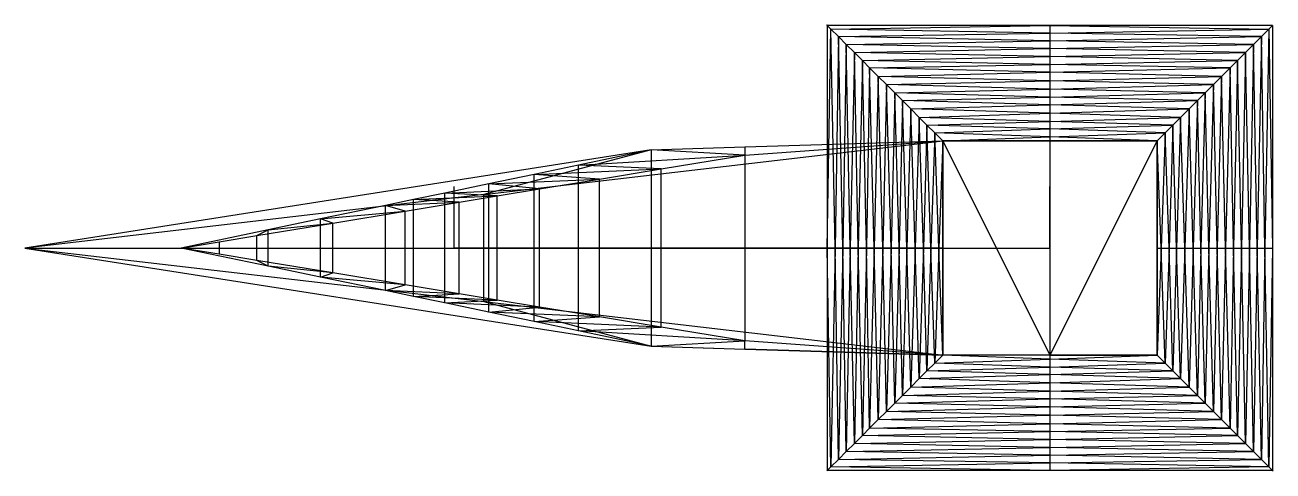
# Model space of a CAD drawing. Header units: metres. Extents: x -25 to 7, y -5 to 968.
# Drawn here: x -16.69 to 3.63, y 716.37 to 723.63 of the extents above; entities that cross this region are included whole.
import ezdxf

# ---------------------------------------------------------------- set-up
doc = ezdxf.new("R2010")
doc.units = ezdxf.units.M

msp = doc.modelspace()

# ---------------------------------------------------------------- linework, layer by layer
at = {"layer": 'tower_g_body'}
for p, q in [((-3.625, 723.625), (-3.632, 723.632, -0.184)), ((0, 723.625), (-3.625, 723.625)), ((-3.625, 723.625), (-3.625, 720)), ((-3.566, 723.566, 1.495), (-3.625, 723.625)), ((-3.566, 723.566, 1.495), (0, 723.625)), ((0, 723.625), (0, 723.499, 3.201)), ((0, 723.625), (3.566, 723.566, 1.495)), ((3.625, 723.625), (0, 723.625)), ((3.566, 723.566, 1.495), (3.625, 723.625)), ((3.625, 723.625), (3.625, 720)), ((-3.625, 720), (-3.566, 723.566, 1.495)), ((0, 723.499, 3.201), (-3.566, 723.566, 1.495)), ((-3.499, 720, 3.201), (-3.566, 723.566, 1.495)), ((-3.566, 723.566, 1.495), (-3.442, 723.442, 4.628)), ((-3.442, 723.442, 4.628), (-3.499, 720, 3.201)), ((-3.442, 723.442, 4.628), (0, 723.499, 3.201)), ((0, 723.372, 6.402), (-3.442, 723.442, 4.628)), ((-3.372, 720, 6.402), (-3.442, 723.442, 4.628)), ((-3.442, 723.442, 4.628), (-3.316, 723.316, 7.832)), ((0, 723.499, 3.201), (3.566, 723.566, 1.495)), ((0, 723.499, 3.201), (0, 723.372, 6.402)), ((3.442, 723.442, 4.628), (0, 723.499, 3.201)), ((0, 723.372, 6.402), (3.442, 723.442, 4.628)), ((3.316, 723.316, 7.832), (3.442, 723.442, 4.628)), ((3.442, 723.442, 4.628), (3.372, 720, 6.402)), ((3.566, 723.566, 1.495), (3.442, 723.442, 4.628)), ((3.499, 720, 3.201), (3.442, 723.442, 4.628)), ((3.566, 723.566, 1.495), (3.499, 720, 3.201)), ((3.566, 723.566, 1.495), (3.625, 720)), ((-3.316, 723.316, 7.832), (-3.372, 720, 6.402)), ((-3.316, 723.316, 7.832), (0, 723.372, 6.402)), ((0, 723.25, 9.506), (-3.316, 723.316, 7.832)), ((-3.316, 723.316, 7.832), (-3.184, 723.184, 11.178)), ((-3.25, 720, 9.506), (-3.316, 723.316, 7.832)), ((-3.184, 723.184, 11.178), (-3.25, 720, 9.506)), ((-3.184, 723.184, 11.178), (0, 723.25, 9.506)), ((0, 723.121, 12.781), (-3.184, 723.184, 11.178)), ((-3.184, 723.184, 11.178), (-3.051, 723.051, 14.552)), ((-3.121, 720, 12.781), (-3.184, 723.184, 11.178)), ((0, 723.372, 6.402), (0, 723.25, 9.506)), ((3.316, 723.316, 7.832), (0, 723.372, 6.402)), ((0, 723.25, 9.506), (3.316, 723.316, 7.832)), ((3.184, 723.184, 11.178), (0, 723.25, 9.506)), ((0, 723.25, 9.506), (0, 723.121, 12.781)), ((0, 723.121, 12.781), (3.184, 723.184, 11.178)), ((3.051, 723.051, 14.552), (3.184, 723.184, 11.178)), ((3.184, 723.184, 11.178), (3.121, 720, 12.781)), ((3.316, 723.316, 7.832), (3.184, 723.184, 11.178)), ((3.25, 720, 9.506), (3.184, 723.184, 11.178)), ((3.316, 723.316, 7.832), (3.25, 720, 9.506)), ((3.372, 720, 6.402), (3.316, 723.316, 7.832)), ((-3.051, 723.051, 14.552), (-3.121, 720, 12.781)), ((-3.051, 723.051, 14.552), (0, 723.121, 12.781)), ((0, 722.988, 16.159), (-3.051, 723.051, 14.552)), ((-2.988, 720, 16.159), (-3.051, 723.051, 14.552)), ((-3.051, 723.051, 14.552), (-2.936, 722.936, 17.454)), ((-2.936, 722.936, 17.454), (0, 722.988, 16.159)), ((0, 723.121, 12.781), (0, 722.988, 16.159)), ((3.051, 723.051, 14.552), (0, 723.121, 12.781)), ((0, 722.988, 16.159), (3.051, 723.051, 14.552)), ((0, 722.988, 16.159), (0, 722.861, 19.365)), ((2.936, 722.936, 17.454), (0, 722.988, 16.159)), ((2.936, 722.936, 17.454), (3.051, 723.051, 14.552)), ((3.051, 723.051, 14.552), (2.988, 720, 16.159)), ((3.121, 720, 12.781), (3.051, 723.051, 14.552)), ((-2.936, 722.936, 17.454), (-2.988, 720, 16.159)), ((0, 722.861, 19.365), (-2.936, 722.936, 17.454)), ((-2.861, 720, 19.365), (-2.936, 722.936, 17.454)), ((-2.936, 722.936, 17.454), (-2.794, 722.794, 21.069)), ((-2.794, 722.794, 21.069), (-2.861, 720, 19.365)), ((-2.794, 722.794, 21.069), (0, 722.861, 19.365)), ((0, 722.722, 22.894), (-2.794, 722.794, 21.069)), ((-2.794, 722.794, 21.069), (-2.663, 722.663, 24.379)), ((-2.722, 720, 22.894), (-2.794, 722.794, 21.069)), ((0, 722.861, 19.365), (2.936, 722.936, 17.454)), ((0, 722.861, 19.365), (0, 722.722, 22.894)), ((2.794, 722.794, 21.069), (0, 722.861, 19.365)), ((0, 722.722, 22.894), (2.794, 722.794, 21.069)), ((2.663, 722.663, 24.379), (2.794, 722.794, 21.069)), ((2.794, 722.794, 21.069), (2.722, 720, 22.894)), ((2.794, 722.794, 21.069), (2.936, 722.936, 17.454)), ((2.861, 720, 19.365), (2.794, 722.794, 21.069)), ((2.936, 722.936, 17.454), (2.861, 720, 19.365)), ((2.988, 720, 16.159), (2.936, 722.936, 17.454)), ((-2.663, 722.663, 24.379), (-2.722, 720, 22.894)), ((-2.663, 722.663, 24.379), (0, 722.722, 22.894)), ((0, 722.585, 26.377), (-2.663, 722.663, 24.379)), ((-2.585, 720, 26.377), (-2.663, 722.663, 24.379)), ((-2.663, 722.663, 24.379), (-2.526, 722.526, 27.868)), ((-2.526, 722.526, 27.868), (0, 722.585, 26.377)), ((0, 722.722, 22.894), (0, 722.585, 26.377)), ((2.663, 722.663, 24.379), (0, 722.722, 22.894)), ((0, 722.585, 26.377), (2.663, 722.663, 24.379)), ((0, 722.585, 26.377), (0, 722.456, 29.645)), ((2.526, 722.526, 27.868), (0, 722.585, 26.377)), ((2.663, 722.663, 24.379), (2.526, 722.526, 27.868)), ((2.663, 722.663, 24.379), (2.585, 720, 26.377)), ((2.722, 720, 22.894), (2.663, 722.663, 24.379)), ((-2.526, 722.526, 27.868), (-2.585, 720, 26.377)), ((0, 722.456, 29.645), (-2.526, 722.526, 27.868)), ((-2.456, 720, 29.645), (-2.526, 722.526, 27.868)), ((-2.526, 722.526, 27.868), (-2.401, 722.401, 31.032)), ((-2.401, 722.401, 31.032), (-2.456, 720, 29.645)), ((-2.401, 722.401, 31.032), (0, 722.456, 29.645)), ((0, 722.331, 32.816), (-2.401, 722.401, 31.032)), ((-2.401, 722.401, 31.032), (-2.267, 722.267, 34.428)), ((-2.331, 720, 32.816), (-2.401, 722.401, 31.032)), ((0, 722.456, 29.645), (2.526, 722.526, 27.868)), ((0, 722.456, 29.645), (0, 722.331, 32.816)), ((2.401, 722.401, 31.032), (0, 722.456, 29.645)), ((0, 722.331, 32.816), (2.401, 722.401, 31.032)), ((2.267, 722.267, 34.428), (2.401, 722.401, 31.032)), ((2.401, 722.401, 31.032), (2.331, 720, 32.816)), ((2.401, 722.401, 31.032), (2.526, 722.526, 27.868)), ((2.456, 720, 29.645), (2.401, 722.401, 31.032)), ((2.526, 722.526, 27.868), (2.456, 720, 29.645)), ((2.585, 720, 26.377), (2.526, 722.526, 27.868)), ((-2.267, 722.267, 34.428), (-2.331, 720, 32.816)), ((-2.267, 722.267, 34.428), (0, 722.331, 32.816)), ((0, 722.194, 36.273), (-2.267, 722.267, 34.428)), ((-2.267, 722.267, 34.428), (-2.127, 722.127, 37.98)), ((-2.194, 720, 36.273), (-2.267, 722.267, 34.428)), ((-2.127, 722.127, 37.98), (0, 722.194, 36.273)), ((0, 722.331, 32.816), (0, 722.194, 36.273)), ((2.267, 722.267, 34.428), (0, 722.331, 32.816)), ((0, 722.194, 36.273), (2.267, 722.267, 34.428)), ((0, 722.194, 36.273), (0, 722.06, 39.666)), ((2.127, 722.127, 37.98), (0, 722.194, 36.273)), ((2.127, 722.127, 37.98), (2.267, 722.267, 34.428)), ((2.267, 722.267, 34.428), (2.194, 720, 36.273)), ((2.331, 720, 32.816), (2.267, 722.267, 34.428)), ((-2.127, 722.127, 37.98), (-2.194, 720, 36.273)), ((0, 722.06, 39.666), (-2.127, 722.127, 37.98)), ((-2.127, 722.127, 37.98), (-2.002, 722.002, 41.155)), ((-2.06, 720, 39.666), (-2.127, 722.127, 37.98)), ((-2.002, 722.002, 41.155), (-2.06, 720, 39.666)), ((-2.002, 722.002, 41.155), (0, 722.06, 39.666)), ((0, 721.939, 42.744), (-2.002, 722.002, 41.155)), ((-1.939, 720, 42.744), (-2.002, 722.002, 41.155)), ((-2.002, 722.002, 41.155), (-1.876, 721.876, 44.327)), ((0, 722.06, 39.666), (2.127, 722.127, 37.98)), ((0, 722.06, 39.666), (0, 721.939, 42.744)), ((2.002, 722.002, 41.155), (0, 722.06, 39.666)), ((0, 721.939, 42.744), (2.002, 722.002, 41.155)), ((1.876, 721.876, 44.327), (2.002, 722.002, 41.155)), ((2.002, 722.002, 41.155), (1.939, 720, 42.744)), ((2.002, 722.002, 41.155), (2.127, 722.127, 37.98)), ((2.06, 720, 39.666), (2.002, 722.002, 41.155)), ((2.127, 722.127, 37.98), (2.06, 720, 39.666)), ((2.194, 720, 36.273), (2.127, 722.127, 37.98)), ((-1.876, 721.876, 44.327), (-1.939, 720, 42.744)), ((-1.876, 721.876, 44.327), (0, 721.939, 42.744)), ((0, 721.81, 46.01), (-1.876, 721.876, 44.327)), ((-1.81, 720, 46.01), (-1.876, 721.876, 44.327)), ((-1.876, 721.876, 44.327), (-1.746, 721.746, 47.625)), ((-1.746, 721.746, 47.625), (0, 721.81, 46.01)), ((0, 721.939, 42.744), (0, 721.81, 46.01)), ((1.876, 721.876, 44.327), (0, 721.939, 42.744)), ((0, 721.81, 46.01), (1.876, 721.876, 44.327)), ((0, 721.81, 46.01), (0, 721.746, 47.625)), ((1.746, 721.746, 47.625), (0, 721.81, 46.01)), ((1.746, 721.746, 47.625), (1.876, 721.876, 44.327)), ((1.876, 721.876, 44.327), (1.81, 720, 46.01)), ((1.939, 720, 42.744), (1.876, 721.876, 44.327)), ((-1.746, 721.746, 47.625), (-1.81, 720, 46.01)), ((-1.746, 721.746, 50.997), (0, 721.746, 50.184)), ((0, 721.746, 47.625), (-1.746, 721.746, 47.625)), ((-1.746, 721.746, 50.997), (-1.746, 721.746, 47.625)), ((-1.746, 721.746, 47.625), (-1.746, 720, 47.625)), ((-1.746, 718.254, 50.997), (-1.746, 721.746, 50.997)), ((-1.746, 721.746, 50.997), (0, 718.254, 50.184)), ((0, 721.746, 50.184), (-1.746, 721.746, 47.625)), ((0, 721.746, 50.184), (1.746, 721.746, 50.997)), ((1.746, 721.746, 47.625), (0, 721.746, 47.625)), ((1.746, 721.746, 50.997), (0, 718.254, 50.184)), ((0, 721.746, 50.184), (1.746, 721.746, 47.625)), ((0, 721.746, 50.184), (0, 718.254, 50.184)), ((1.81, 720, 46.01), (1.746, 721.746, 47.625)), ((1.746, 721.746, 47.625), (1.746, 720, 47.625)), ((1.746, 721.746, 50.997), (1.746, 721.746, 47.625)), ((1.746, 718.254, 50.997), (1.746, 721.746, 50.997)), ((-3.625, 720), (-3.625, 716.375)), ((-3.625, 720), (-3.499, 720, 3.201)), ((-3.566, 716.434, 1.495), (-3.625, 720)), ((-3.499, 720, 3.201), (-3.566, 716.434, 1.495)), ((-3.442, 716.558, 4.628), (-3.499, 720, 3.201)), ((-3.499, 720, 3.201), (-3.372, 720, 6.402)), ((-3.372, 720, 6.402), (-3.442, 716.558, 4.628)), ((-3.316, 716.684, 7.832), (-3.372, 720, 6.402)), ((-3.372, 720, 6.402), (-3.25, 720, 9.506)), ((-3.25, 720, 9.506), (-3.316, 716.684, 7.832)), ((-3.184, 716.816, 11.178), (-3.25, 720, 9.506)), ((-3.25, 720, 9.506), (-3.121, 720, 12.781)), ((-3.121, 720, 12.781), (-3.184, 716.816, 11.178)), ((-3.121, 720, 12.781), (-2.988, 720, 16.159)), ((-3.051, 716.949, 14.552), (-3.121, 720, 12.781)), ((-2.988, 720, 16.159), (-3.051, 716.949, 14.552)), ((-2.936, 717.064, 17.454), (-2.988, 720, 16.159)), ((-2.988, 720, 16.159), (-2.861, 720, 19.365)), ((-2.861, 720, 19.365), (-2.936, 717.064, 17.454)), ((-2.861, 720, 19.365), (-2.722, 720, 22.894)), ((-2.794, 717.206, 21.069), (-2.861, 720, 19.365)), ((-2.722, 720, 22.894), (-2.794, 717.206, 21.069)), ((-2.722, 720, 22.894), (-2.585, 720, 26.377)), ((-2.663, 717.337, 24.379), (-2.722, 720, 22.894)), ((-2.585, 720, 26.377), (-2.663, 717.337, 24.379)), ((-2.526, 717.474, 27.868), (-2.585, 720, 26.377)), ((-2.585, 720, 26.377), (-2.456, 720, 29.645)), ((-2.456, 720, 29.645), (-2.526, 717.474, 27.868)), ((-2.456, 720, 29.645), (-2.331, 720, 32.816)), ((-2.401, 717.599, 31.032), (-2.456, 720, 29.645)), ((-2.331, 720, 32.816), (-2.401, 717.599, 31.032)), ((-2.331, 720, 32.816), (-2.194, 720, 36.273)), ((-2.267, 717.733, 34.428), (-2.331, 720, 32.816)), ((-2.194, 720, 36.273), (-2.267, 717.733, 34.428)), ((-2.127, 717.873, 37.98), (-2.194, 720, 36.273)), ((-2.194, 720, 36.273), (-2.06, 720, 39.666)), ((-2.06, 720, 39.666), (-2.127, 717.873, 37.98)), ((-2.06, 720, 39.666), (-1.939, 720, 42.744)), ((-2.002, 717.998, 41.155), (-2.06, 720, 39.666)), ((-1.939, 720, 42.744), (-2.002, 717.998, 41.155)), ((-1.939, 720, 42.744), (-1.81, 720, 46.01)), ((-1.876, 718.124, 44.327), (-1.939, 720, 42.744)), ((-1.81, 720, 46.01), (-1.876, 718.124, 44.327)), ((-1.81, 720, 46.01), (-1.746, 720, 47.625)), ((-1.746, 718.254, 47.625), (-1.81, 720, 46.01)), ((-1.746, 720, 47.625), (-1.746, 718.254, 47.625)), ((1.81, 720, 46.01), (1.746, 718.254, 47.625)), ((1.746, 720, 47.625), (1.81, 720, 46.01)), ((1.746, 720, 47.625), (1.746, 718.254, 47.625)), ((1.876, 718.124, 44.327), (1.81, 720, 46.01)), ((1.81, 720, 46.01), (1.939, 720, 42.744)), ((1.939, 720, 42.744), (1.876, 718.124, 44.327)), ((2.002, 717.998, 41.155), (1.939, 720, 42.744)), ((1.939, 720, 42.744), (2.06, 720, 39.666)), ((2.06, 720, 39.666), (2.002, 717.998, 41.155)), ((2.127, 717.873, 37.98), (2.06, 720, 39.666)), ((2.06, 720, 39.666), (2.194, 720, 36.273)), ((2.194, 720, 36.273), (2.127, 717.873, 37.98)), ((2.267, 717.733, 34.428), (2.194, 720, 36.273)), ((2.194, 720, 36.273), (2.331, 720, 32.816)), ((2.331, 720, 32.816), (2.267, 717.733, 34.428)), ((2.401, 717.599, 31.032), (2.331, 720, 32.816)), ((2.331, 720, 32.816), (2.456, 720, 29.645)), ((2.456, 720, 29.645), (2.401, 717.599, 31.032)), ((2.526, 717.474, 27.868), (2.456, 720, 29.645)), ((2.456, 720, 29.645), (2.585, 720, 26.377)), ((2.585, 720, 26.377), (2.526, 717.474, 27.868)), ((2.663, 717.337, 24.379), (2.585, 720, 26.377)), ((2.585, 720, 26.377), (2.722, 720, 22.894)), ((2.722, 720, 22.894), (2.663, 717.337, 24.379)), ((2.794, 717.206, 21.069), (2.722, 720, 22.894)), ((2.722, 720, 22.894), (2.861, 720, 19.365)), ((2.861, 720, 19.365), (2.794, 717.206, 21.069)), ((2.936, 717.064, 17.454), (2.861, 720, 19.365)), ((2.861, 720, 19.365), (2.988, 720, 16.159)), ((2.988, 720, 16.159), (2.936, 717.064, 17.454)), ((3.051, 716.949, 14.552), (2.988, 720, 16.159)), ((2.988, 720, 16.159), (3.121, 720, 12.781)), ((3.121, 720, 12.781), (3.051, 716.949, 14.552)), ((3.184, 716.816, 11.178), (3.121, 720, 12.781)), ((3.121, 720, 12.781), (3.25, 720, 9.506)), ((3.25, 720, 9.506), (3.184, 716.816, 11.178)), ((3.316, 716.684, 7.832), (3.25, 720, 9.506)), ((3.25, 720, 9.506), (3.372, 720, 6.402)), ((3.372, 720, 6.402), (3.316, 716.684, 7.832)), ((3.442, 716.558, 4.628), (3.372, 720, 6.402)), ((3.372, 720, 6.402), (3.499, 720, 3.201)), ((3.499, 720, 3.201), (3.442, 716.558, 4.628)), ((3.566, 716.434, 1.495), (3.499, 720, 3.201)), ((3.499, 720, 3.201), (3.625, 720)), ((3.625, 720), (3.566, 716.434, 1.495)), ((3.625, 720), (3.625, 716.375)), ((-1.876, 718.124, 44.327), (-2.002, 717.998, 41.155)), ((-1.746, 718.254, 47.625), (-1.876, 718.124, 44.327)), ((-1.876, 718.124, 44.327), (0, 718.19, 46.01)), ((0, 718.061, 42.744), (-1.876, 718.124, 44.327)), ((0, 718.254, 50.184), (-1.746, 718.254, 50.997)), ((0, 718.19, 46.01), (-1.746, 718.254, 47.625)), ((0, 718.254, 47.625), (-1.746, 718.254, 47.625)), ((-1.746, 718.254, 50.997), (-1.746, 718.254, 47.625)), ((0, 718.254, 50.184), (-1.746, 718.254, 47.625)), ((1.746, 718.254, 50.997), (0, 718.254, 50.184)), ((1.746, 718.254, 47.625), (0, 718.254, 47.625)), ((0, 718.254, 47.625), (0, 718.19, 46.01)), ((0, 718.19, 46.01), (1.746, 718.254, 47.625)), ((0, 718.254, 50.184), (1.746, 718.254, 47.625)), ((1.876, 718.124, 44.327), (0, 718.19, 46.01)), ((0, 718.19, 46.01), (0, 718.061, 42.744)), ((0, 718.061, 42.744), (1.876, 718.124, 44.327)), ((1.746, 718.254, 47.625), (1.876, 718.124, 44.327)), ((1.746, 718.254, 50.997), (1.746, 718.254, 47.625)), ((1.876, 718.124, 44.327), (2.002, 717.998, 41.155)), ((-2.002, 717.998, 41.155), (-2.127, 717.873, 37.98)), ((-2.127, 717.873, 37.98), (0, 717.94, 39.666)), ((-2.002, 717.998, 41.155), (0, 718.061, 42.744)), ((0, 717.94, 39.666), (-2.002, 717.998, 41.155)), ((2.002, 717.998, 41.155), (0, 718.061, 42.744)), ((0, 718.061, 42.744), (0, 717.94, 39.666)), ((0, 717.94, 39.666), (2.002, 717.998, 41.155)), ((2.127, 717.873, 37.98), (0, 717.94, 39.666)), ((0, 717.94, 39.666), (0, 717.806, 36.273)), ((2.002, 717.998, 41.155), (2.127, 717.873, 37.98)), ((-2.267, 717.733, 34.428), (-2.401, 717.599, 31.032)), ((-2.127, 717.873, 37.98), (-2.267, 717.733, 34.428)), ((-2.267, 717.733, 34.428), (0, 717.806, 36.273)), ((0, 717.669, 32.816), (-2.267, 717.733, 34.428)), ((0, 717.806, 36.273), (-2.127, 717.873, 37.98)), ((0, 717.806, 36.273), (2.127, 717.873, 37.98)), ((2.267, 717.733, 34.428), (0, 717.806, 36.273)), ((0, 717.806, 36.273), (0, 717.669, 32.816)), ((0, 717.669, 32.816), (2.267, 717.733, 34.428)), ((2.127, 717.873, 37.98), (2.267, 717.733, 34.428)), ((2.267, 717.733, 34.428), (2.401, 717.599, 31.032)), ((-2.401, 717.599, 31.032), (-2.526, 717.474, 27.868)), ((-2.526, 717.474, 27.868), (0, 717.544, 29.645)), ((-2.401, 717.599, 31.032), (0, 717.669, 32.816)), ((0, 717.544, 29.645), (-2.401, 717.599, 31.032)), ((2.401, 717.599, 31.032), (0, 717.669, 32.816)), ((0, 717.669, 32.816), (0, 717.544, 29.645)), ((0, 717.544, 29.645), (2.401, 717.599, 31.032)), ((2.526, 717.474, 27.868), (0, 717.544, 29.645)), ((0, 717.544, 29.645), (0, 717.415, 26.377)), ((2.401, 717.599, 31.032), (2.526, 717.474, 27.868)), ((-2.663, 717.337, 24.379), (-2.794, 717.206, 21.069)), ((-2.526, 717.474, 27.868), (-2.663, 717.337, 24.379)), ((-2.663, 717.337, 24.379), (0, 717.415, 26.377)), ((0, 717.278, 22.894), (-2.663, 717.337, 24.379)), ((0, 717.415, 26.377), (-2.526, 717.474, 27.868)), ((0, 717.415, 26.377), (2.526, 717.474, 27.868)), ((2.663, 717.337, 24.379), (0, 717.415, 26.377)), ((0, 717.415, 26.377), (0, 717.278, 22.894)), ((0, 717.278, 22.894), (2.663, 717.337, 24.379)), ((2.526, 717.474, 27.868), (2.663, 717.337, 24.379)), ((2.663, 717.337, 24.379), (2.794, 717.206, 21.069)), ((-2.794, 717.206, 21.069), (-2.936, 717.064, 17.454)), ((-2.936, 717.064, 17.454), (0, 717.139, 19.365)), ((-2.794, 717.206, 21.069), (0, 717.278, 22.894)), ((0, 717.139, 19.365), (-2.794, 717.206, 21.069)), ((2.794, 717.206, 21.069), (0, 717.278, 22.894)), ((0, 717.278, 22.894), (0, 717.139, 19.365)), ((0, 717.139, 19.365), (2.794, 717.206, 21.069)), ((2.936, 717.064, 17.454), (0, 717.139, 19.365)), ((0, 717.139, 19.365), (0, 717.012, 16.159)), ((2.794, 717.206, 21.069), (2.936, 717.064, 17.454)), ((-3.051, 716.949, 14.552), (-3.184, 716.816, 11.178)), ((-2.936, 717.064, 17.454), (-3.051, 716.949, 14.552)), ((-3.051, 716.949, 14.552), (0, 717.012, 16.159)), ((0, 716.879, 12.781), (-3.051, 716.949, 14.552)), ((0, 717.012, 16.159), (-2.936, 717.064, 17.454)), ((0, 717.012, 16.159), (2.936, 717.064, 17.454)), ((3.051, 716.949, 14.552), (0, 717.012, 16.159)), ((0, 717.012, 16.159), (0, 716.879, 12.781)), ((0, 716.879, 12.781), (3.051, 716.949, 14.552)), ((2.936, 717.064, 17.454), (3.051, 716.949, 14.552)), ((3.051, 716.949, 14.552), (3.184, 716.816, 11.178)), ((-3.316, 716.684, 7.832), (-3.442, 716.558, 4.628)), ((-3.184, 716.816, 11.178), (-3.316, 716.684, 7.832)), ((-3.316, 716.684, 7.832), (0, 716.75, 9.506)), ((0, 716.628, 6.402), (-3.316, 716.684, 7.832)), ((-3.184, 716.816, 11.178), (0, 716.879, 12.781)), ((0, 716.75, 9.506), (-3.184, 716.816, 11.178)), ((3.184, 716.816, 11.178), (0, 716.879, 12.781)), ((0, 716.879, 12.781), (0, 716.75, 9.506)), ((0, 716.75, 9.506), (3.184, 716.816, 11.178)), ((3.316, 716.684, 7.832), (0, 716.75, 9.506)), ((0, 716.75, 9.506), (0, 716.628, 6.402)), ((0, 716.628, 6.402), (3.316, 716.684, 7.832)), ((3.184, 716.816, 11.178), (3.316, 716.684, 7.832)), ((3.316, 716.684, 7.832), (3.442, 716.558, 4.628)), ((-3.442, 716.558, 4.628), (-3.566, 716.434, 1.495)), ((-3.566, 716.434, 1.495), (0, 716.501, 3.201)), ((-3.442, 716.558, 4.628), (0, 716.628, 6.402)), ((0, 716.501, 3.201), (-3.442, 716.558, 4.628)), ((3.442, 716.558, 4.628), (0, 716.628, 6.402)), ((0, 716.628, 6.402), (0, 716.501, 3.201)), ((0, 716.501, 3.201), (3.442, 716.558, 4.628)), ((3.566, 716.434, 1.495), (0, 716.501, 3.201)), ((0, 716.501, 3.201), (0, 716.375)), ((3.442, 716.558, 4.628), (3.566, 716.434, 1.495)), ((-3.625, 716.375), (-3.632, 716.368, -0.184)), ((-3.566, 716.434, 1.495), (-3.625, 716.375)), ((0, 716.375), (-3.625, 716.375)), ((0, 716.375), (-3.566, 716.434, 1.495)), ((3.566, 716.434, 1.495), (0, 716.375)), ((3.625, 716.375), (0, 716.375)), ((3.625, 716.375), (3.566, 716.434, 1.495)), ((3.625, 716.375), (3.632, 716.368, -0.184))]:
    msp.add_line(p, q, dxfattribs=at)
at = {"layer": 'tower_g_cables'}
for p, q in [((-9.706, 721, 40.641), (-9.706, 720, 40.641)), ((0, 720, 59.434), (0, 721, 59.434)), ((-16.687, 720, 47.625), (-9.706, 720, 40.641)), ((-14.145, 720, 69.807), (0, 720, 59.434)), ((-1.746, 720, 47.625), (-9.706, 720, 40.641))]:
    msp.add_line(p, q, dxfattribs=at)
at = {"layer": 'tower_g_cross'}
for p, q in [((-6.492, 721.597, 50.184), (-16.687, 720, 47.625)), ((-9.217, 720.873, 47.625), (-1.746, 721.746, 47.625)), ((-6.492, 721.597, 50.184), (-9.217, 720.873, 47.625)), ((-6.492, 721.597, 50.184), (-7.673, 721.35, 53.213)), ((-6.492, 721.597, 50.184), (-4.968, 721.645, 49.362)), ((-4.968, 721.512, 52.498), (-6.492, 721.597, 50.184)), ((-6.492, 721.597, 50.184), (-6.492, 718.519, 50.184)), ((-4.968, 721.512, 52.498), (-1.746, 721.746, 50.997)), ((-4.968, 721.645, 49.362), (-1.746, 721.746, 47.625)), ((-4.968, 721.645, 49.362), (-1.746, 721.746, 50.997)), ((-4.968, 721.645, 49.362), (-4.968, 721.512, 52.498)), ((-1.746, 721.746, 47.625), (-1.746, 721.746, 50.997)), ((-1.746, 721.746, 50.997), (-1.746, 718.254, 50.997)), ((-1.746, 721.746, 47.625), (-1.746, 720, 47.625)), ((-7.673, 721.35, 53.213), (-4.968, 721.512, 52.498)), ((-6.33, 721.287, 55.067), (-4.968, 721.512, 52.498)), ((-4.968, 721.512, 52.498), (-4.968, 718.519, 52.498)), ((-8.396, 721.199, 55.067), (-9.133, 721.046, 56.955)), ((-7.673, 721.35, 53.213), (-8.396, 721.199, 55.067)), ((-8.396, 721.199, 55.067), (-6.33, 721.287, 55.067)), ((-7.331, 721.123, 56.955), (-8.396, 721.199, 55.067)), ((-8.396, 718.801, 55.067), (-8.396, 721.199, 55.067)), ((-6.33, 721.287, 55.067), (-7.673, 721.35, 53.213)), ((-7.673, 718.65, 53.213), (-7.673, 721.35, 53.213)), ((-7.331, 721.123, 56.955), (-6.33, 721.287, 55.067)), ((-6.33, 718.713, 55.067), (-6.33, 721.287, 55.067)), ((-9.133, 721.046, 56.955), (-9.853, 720.895, 58.803)), ((-9.853, 720.895, 58.803), (-8.31, 720.961, 58.803)), ((-9.133, 721.046, 56.955), (-7.331, 721.123, 56.955)), ((-8.31, 720.961, 58.803), (-9.133, 721.046, 56.955)), ((-9.133, 718.954, 56.955), (-9.133, 721.046, 56.955)), ((-8.999, 720.848, 60.101), (-8.31, 720.961, 58.803)), ((-8.31, 720.961, 58.803), (-7.331, 721.123, 56.955)), ((-8.31, 719.039, 58.803), (-8.31, 720.961, 58.803)), ((-7.331, 718.877, 56.955), (-7.331, 721.123, 56.955)), ((-9.217, 720.873, 47.625), (-16.687, 720, 47.625)), ((-10.36, 720.79, 60.101), (-10.817, 720.694, 61.274)), ((-10.817, 720.694, 61.274), (-9.62, 720.745, 61.274)), ((-10.496, 720.601, 62.925), (-9.62, 720.745, 61.274)), ((-9.853, 720.895, 58.803), (-10.36, 720.79, 60.101)), ((-10.36, 720.79, 60.101), (-8.999, 720.848, 60.101)), ((-9.62, 720.745, 61.274), (-10.36, 720.79, 60.101)), ((-10.36, 719.21, 60.101), (-10.36, 720.79, 60.101)), ((-8.999, 720.848, 60.101), (-9.853, 720.895, 58.803)), ((-9.853, 719.105, 58.803), (-9.853, 720.895, 58.803)), ((-9.62, 720.745, 61.274), (-8.999, 720.848, 60.101)), ((-9.62, 719.255, 61.274), (-9.62, 720.745, 61.274)), ((-9.217, 719.127, 47.625), (-9.217, 720.873, 47.625)), ((-8.999, 719.152, 60.101), (-8.999, 720.848, 60.101)), ((-10.817, 720.694, 61.274), (-11.874, 720.474, 63.984)), ((-11.874, 720.474, 63.984), (-10.496, 720.601, 62.925)), ((-11.677, 720.406, 65.153), (-10.496, 720.601, 62.925)), ((-10.496, 720.601, 62.925), (-10.817, 720.694, 61.274)), ((-10.817, 719.306, 61.274), (-10.817, 720.694, 61.274)), ((-10.496, 719.399, 62.925), (-10.496, 720.601, 62.925)), ((-12.911, 720.203, 67.48), (-11.677, 720.406, 65.153)), ((-11.874, 720.474, 63.984), (-12.726, 720.296, 66.17)), ((-12.726, 720.296, 66.17), (-11.677, 720.406, 65.153)), ((-11.677, 720.406, 65.153), (-11.874, 720.474, 63.984)), ((-11.874, 719.526, 63.984), (-11.874, 720.474, 63.984)), ((-11.677, 719.594, 65.153), (-11.677, 720.406, 65.153)), ((-12.726, 720.296, 66.17), (-14.145, 720, 69.807)), ((-13.528, 720.102, 68.643), (-12.911, 720.203, 67.48)), ((-12.911, 720.203, 67.48), (-12.726, 720.296, 66.17)), ((-12.911, 719.797, 67.48), (-12.911, 720.203, 67.48)), ((-12.726, 719.704, 66.17), (-12.726, 720.296, 66.17)), ((-16.687, 720, 47.625), (-6.492, 718.403, 50.184)), ((-16.687, 720, 47.625), (-9.217, 719.127, 47.625)), ((-14.145, 720, 69.807), (-13.528, 720.102, 68.643)), ((-13.528, 719.898, 68.643), (-14.145, 720, 69.807)), ((-12.726, 719.704, 66.17), (-14.145, 720, 69.807)), ((-13.528, 720.102, 68.643), (-13.528, 719.898, 68.643)), ((-1.746, 720, 47.625), (-1.746, 718.254, 47.625)), ((-12.911, 719.797, 67.48), (-13.528, 719.898, 68.643)), ((-12.726, 719.704, 66.17), (-12.911, 719.797, 67.48)), ((-11.677, 719.594, 65.153), (-12.911, 719.797, 67.48)), ((-11.677, 719.594, 65.153), (-12.726, 719.704, 66.17)), ((-11.874, 719.526, 63.984), (-12.726, 719.704, 66.17)), ((-11.874, 719.526, 63.984), (-11.677, 719.594, 65.153)), ((-10.496, 719.399, 62.925), (-11.874, 719.526, 63.984)), ((-10.817, 719.306, 61.274), (-11.874, 719.526, 63.984)), ((-10.496, 719.399, 62.925), (-11.677, 719.594, 65.153)), ((-10.817, 719.306, 61.274), (-10.496, 719.399, 62.925)), ((-9.62, 719.255, 61.274), (-10.496, 719.399, 62.925)), ((-9.62, 719.255, 61.274), (-10.817, 719.306, 61.274)), ((-10.36, 719.21, 60.101), (-10.817, 719.306, 61.274)), ((-10.36, 719.21, 60.101), (-9.62, 719.255, 61.274)), ((-8.999, 719.152, 60.101), (-10.36, 719.21, 60.101)), ((-9.853, 719.105, 58.803), (-10.36, 719.21, 60.101)), ((-9.853, 719.105, 58.803), (-8.999, 719.152, 60.101)), ((-8.999, 719.152, 60.101), (-9.62, 719.255, 61.274)), ((-9.217, 719.127, 47.625), (-1.746, 718.254, 47.625)), ((-9.217, 719.127, 47.625), (-6.492, 718.403, 50.184)), ((-8.31, 719.039, 58.803), (-8.999, 719.152, 60.101)), ((-8.31, 719.039, 58.803), (-9.853, 719.105, 58.803)), ((-9.133, 718.954, 56.955), (-9.853, 719.105, 58.803)), ((-9.133, 718.954, 56.955), (-8.31, 719.039, 58.803)), ((-7.331, 718.877, 56.955), (-9.133, 718.954, 56.955)), ((-8.396, 718.801, 55.067), (-9.133, 718.954, 56.955)), ((-7.331, 718.877, 56.955), (-8.31, 719.039, 58.803)), ((-8.396, 718.801, 55.067), (-7.331, 718.877, 56.955)), ((-6.33, 718.713, 55.067), (-8.396, 718.801, 55.067)), ((-7.673, 718.65, 53.213), (-8.396, 718.801, 55.067)), ((-7.673, 718.65, 53.213), (-6.33, 718.713, 55.067)), ((-6.33, 718.713, 55.067), (-7.331, 718.877, 56.955)), ((-4.968, 718.488, 52.498), (-6.33, 718.713, 55.067)), ((-4.968, 718.488, 52.498), (-7.673, 718.65, 53.213)), ((-6.492, 718.403, 50.184), (-7.673, 718.65, 53.213)), ((-6.492, 718.519, 50.184), (-6.492, 718.403, 50.184)), ((-4.968, 718.519, 52.498), (-4.968, 718.488, 52.498)), ((-6.492, 718.403, 50.184), (-4.968, 718.488, 52.498)), ((-6.492, 718.403, 50.184), (-6.488, 718.402, 50.187)), ((-6.492, 718.403, 50.184), (-4.968, 718.355, 49.365)), ((-6.488, 718.402, 50.187), (-4.968, 718.355, 49.365)), ((-1.746, 718.254, 50.997), (-4.968, 718.488, 52.498)), ((-4.968, 718.355, 49.365), (-4.968, 718.488, 52.498)), ((-4.968, 718.355, 49.365), (-1.746, 718.254, 47.625)), ((-1.746, 718.254, 50.997), (-4.968, 718.355, 49.365)), ((-1.746, 718.254, 47.625), (-1.746, 718.254, 50.997))]:
    msp.add_line(p, q, dxfattribs=at)

doc.saveas('drawing.dxf')
